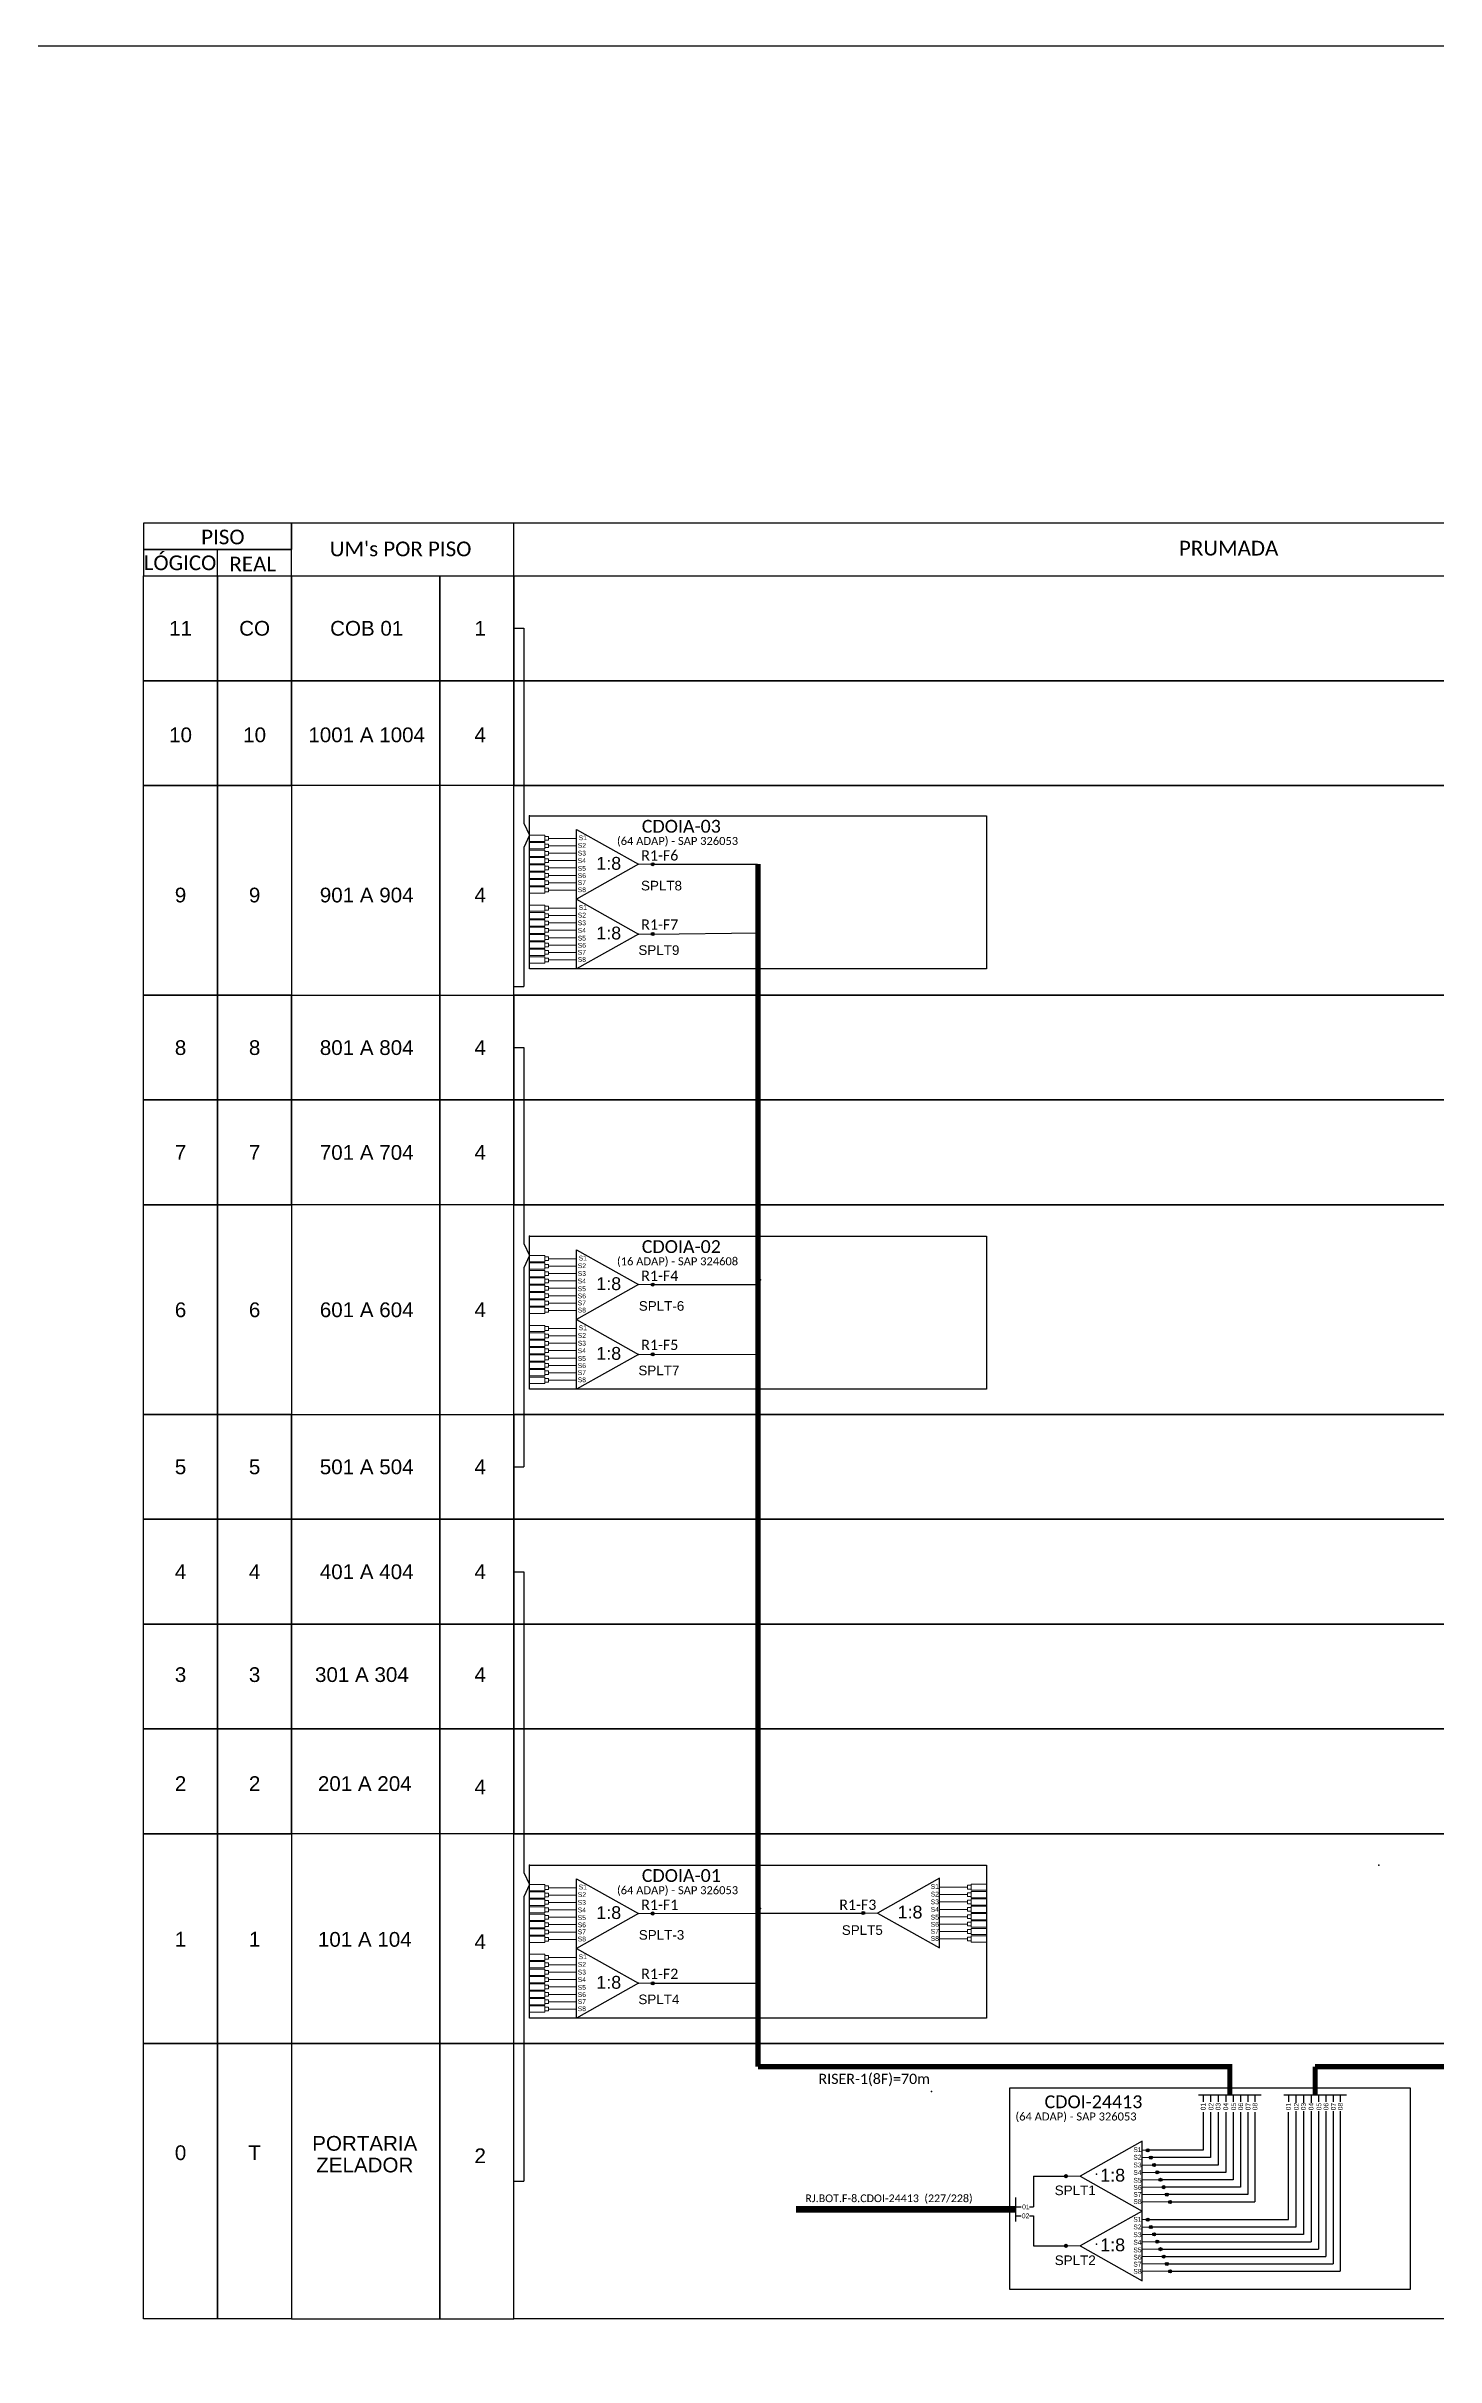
# Model space of a CAD drawing. Header units: inches. Extents: x 828 to 2588, y 223 to 817.
# Drawn here: x 2169 to 2386.1, y 455.9 to 816.8 of the extents above; entities that cross this region are included whole.
import ezdxf
from ezdxf.enums import TextEntityAlignment as Align

# ---------------------------------------------------------------- set-up
doc = ezdxf.new("R2010")
doc.units = ezdxf.units.IN
doc.header["$MEASUREMENT"] = 0
doc.styles.add('ARIAL', font='arial.ttf')
doc.styles.add('WMF-Calibri0', font='calibri.ttf')
doc.linetypes.add('RESERVA', pattern='A,0.5,-0.15,["RESERVA",Standard,S=0.18,R=0,X=0,Y=-0.1],-1.3', length=1.95)

# ---------------------------------------------------------------- blocks, each defined once
blk = doc.blocks.new('A$C415C251F')
at = {"color": 3}
blk.add_point((0, 0), dxfattribs=at)
blk = doc.blocks.new('LEG_CDOIA8_C-SPLT_ESQ')
at = {"color": 3, "extrusion": (0, 0, -1), "xscale": -1, "zscale": -1}
blk.add_blockref('A$C415C251F', (0, 0), dxfattribs=at)
at = {"color": 1, "style": 'WMF-Calibri0', "flags": 4}
blk.add_attdef('MODELO', text='', height=1.5, dxfattribs=at).set_placement((22.54, -4.54), align=Align.CENTER)
blk.add_attdef('CDO', (21.44, -2.61), '', height=2, dxfattribs=at)
at = {"style": 'ARIAL', "flags": 4}
blk.add_attdef('SPLITAGEM', text='', height=1.5, dxfattribs=at).set_placement((18.61, -12.59), align=Align.CENTER)
blk = doc.blocks.new('SPLITTER_')
blk.add_point((0, 0))
at = {"style": 'ARIAL', "flags": 4}
blk.add_attdef('SPLT', (0, -3.26), '', height=1.5, dxfattribs=at)
blk = doc.blocks.new('SPLT_1-8_SC-APC_ESQ')
at = {"color": 3, "lineweight": 0}
for points in [[(2.41, -3.02), (0, -3.02)], [(2.41, -3.02), (2.41, -4)], [(2.99, -3.51), (7.37, -3.51)], [(2.41, -4), (0, -4)], [(2.41, -4.17), (0, -4.17)], [(2.41, -5.16), (0, -5.16)], [(2.41, -5.32), (0, -5.32)], [(2.41, -6.31), (0, -6.31)], [(2.41, -6.48), (0, -6.48)], [(2.41, -4.17), (2.41, -5.16)], [(2.41, -5.32), (2.41, -6.31)], [(2.41, -6.48), (2.41, -7.46)], [(7.37, -4.66), (2.99, -4.66)], [(7.37, -5.82), (2.99, -5.82)], [(7.37, -6.97), (2.99, -6.97)], [(2.41, -7.46), (0, -7.46)], [(2.41, -7.63), (0, -7.63)], [(2.41, -8.62), (0, -8.62)], [(2.41, -8.78), (0, -8.78)], [(2.41, -9.77), (0, -9.77)], [(2.41, -9.94), (0, -9.94)], [(2.41, -7.63), (2.41, -8.62)], [(2.41, -8.78), (2.41, -9.77)], [(2.41, -9.94), (2.41, -10.92)], [(7.37, -8.12), (2.99, -8.12)], [(7.37, -9.28), (2.99, -9.28)], [(7.37, -10.43), (2.99, -10.43)], [(2.41, -10.92), (0, -10.92)], [(2.41, -11.09), (0, -11.09)], [(2.41, -12.08), (0, -12.08)], [(2.41, -11.09), (2.41, -12.08)], [(7.37, -11.58), (2.99, -11.58)]]:
    blk.add_lwpolyline(points, dxfattribs=at)
for points in [[(2.99, -3.22), (2.41, -3.22), (2.41, -3.8), (2.99, -3.8)], [(2.99, -4.38), (2.41, -4.38), (2.41, -4.95), (2.99, -4.95)], [(2.99, -5.53), (2.41, -5.53), (2.41, -6.1), (2.99, -6.1)], [(2.99, -6.68), (2.41, -6.68), (2.41, -7.26), (2.99, -7.26)], [(2.99, -7.84), (2.41, -7.84), (2.41, -8.41), (2.99, -8.41)], [(2.99, -8.99), (2.41, -8.99), (2.41, -9.56), (2.99, -9.56)], [(2.99, -10.14), (2.41, -10.14), (2.41, -10.72), (2.99, -10.72)], [(2.99, -11.3), (2.41, -11.3), (2.41, -11.87), (2.99, -11.87)]]:
    blk.add_lwpolyline(points, close=True, dxfattribs=at)
at = {"color": 1}
blk.add_lwpolyline([(7.37, -2.1), (17.04, -7.55), (7.37, -13), (7.37, -2.1)], dxfattribs=at)
at = {"color": 1, "lineweight": 0}
blk.add_lwpolyline([(17.04, -7.55), (19.26, -7.55)], dxfattribs=at)
at = {"color": 1, "style": 'ARIAL'}
for s, height, p in [('S1', 0.75, (7.7, -3.78)), ('S3', 0.75, (7.55, -6.18)), ('S4', 0.75, (7.55, -7.36)), ('S2', 0.75, (7.56, -4.97)), ('1:8', 2, (10.45, -8.4)), ('S5', 0.75, (7.55, -8.57)), ('S6', 0.75, (7.55, -9.69)), ('S7', 0.75, (7.55, -10.78)), ('S8', 0.75, (7.55, -11.9))]:
    blk.add_text(s, height=height, dxfattribs=at).set_placement(p)
blk = doc.blocks.new('LEG_CDOIA12_C-SPLT')
at = {"color": 3, "extrusion": (0, 0, -1), "xscale": -1, "zscale": -1}
blk.add_blockref('A$C415C251F', (0, 0), dxfattribs=at)
at = {"color": 1, "style": 'WMF-Calibri0', "flags": 4}
blk.add_attdef('MODELO', text='', height=1.5, dxfattribs=at).set_placement((22.54, -4.54), align=Align.CENTER)
blk.add_attdef('CDO', (21.44, -2.61), '', height=2, dxfattribs=at)
at = {"style": 'ARIAL', "flags": 4}
blk.add_attdef('SPLITAGEM', text='', height=1.5, dxfattribs=at).set_placement((18.61, -12.59), align=Align.CENTER)
blk = doc.blocks.new('SPLT_1-8_SC-APC')
at = {"color": 1}
blk.add_lwpolyline([(-7.37, -2.1), (-17.04, -7.55), (-7.37, -13), (-7.37, -2.1)], dxfattribs=at)
at = {"color": 3, "lineweight": 0}
for points in [[(-2.99, -3.51), (-7.37, -3.51)], [(-2.41, -3.02), (-2.41, -4)], [(-2.41, -3.02), (0, -3.02)], [(-7.37, -4.66), (-2.99, -4.66)], [(-7.37, -5.82), (-2.99, -5.82)], [(-7.37, -6.97), (-2.99, -6.97)], [(-2.41, -4), (0, -4)], [(-2.41, -4.17), (-2.41, -5.16)], [(-2.41, -4.17), (0, -4.17)], [(-2.41, -5.16), (0, -5.16)], [(-2.41, -5.32), (-2.41, -6.31)], [(-2.41, -5.32), (0, -5.32)], [(-2.41, -6.31), (0, -6.31)], [(-2.41, -6.48), (-2.41, -7.46)], [(-2.41, -6.48), (0, -6.48)], [(-7.37, -8.12), (-2.99, -8.12)], [(-7.37, -9.28), (-2.99, -9.28)], [(-7.37, -10.43), (-2.99, -10.43)], [(-2.41, -7.46), (0, -7.46)], [(-2.41, -7.63), (-2.41, -8.62)], [(-2.41, -7.63), (0, -7.63)], [(-2.41, -8.62), (0, -8.62)], [(-2.41, -8.78), (-2.41, -9.77)], [(-2.41, -8.78), (0, -8.78)], [(-2.41, -9.77), (0, -9.77)], [(-2.41, -9.94), (-2.41, -10.92)], [(-2.41, -9.94), (0, -9.94)], [(-7.37, -11.58), (-2.99, -11.58)], [(-2.41, -10.92), (0, -10.92)], [(-2.41, -11.09), (-2.41, -12.08)], [(-2.41, -11.09), (0, -11.09)], [(-2.41, -12.08), (0, -12.08)]]:
    blk.add_lwpolyline(points, dxfattribs=at)
for points in [[(-2.99, -3.22), (-2.41, -3.22), (-2.41, -3.8), (-2.99, -3.8)], [(-2.99, -4.38), (-2.41, -4.38), (-2.41, -4.95), (-2.99, -4.95)], [(-2.99, -5.53), (-2.41, -5.53), (-2.41, -6.1), (-2.99, -6.1)], [(-2.99, -6.68), (-2.41, -6.68), (-2.41, -7.26), (-2.99, -7.26)], [(-2.99, -7.84), (-2.41, -7.84), (-2.41, -8.41), (-2.99, -8.41)], [(-2.99, -8.99), (-2.41, -8.99), (-2.41, -9.56), (-2.99, -9.56)], [(-2.99, -10.14), (-2.41, -10.14), (-2.41, -10.72), (-2.99, -10.72)], [(-2.99, -11.3), (-2.41, -11.3), (-2.41, -11.87), (-2.99, -11.87)]]:
    blk.add_lwpolyline(points, close=True, dxfattribs=at)
at = {"color": 1, "lineweight": 0}
blk.add_lwpolyline([(-17.04, -7.55), (-19.26, -7.55)], dxfattribs=at)
at = {"color": 1, "style": 'ARIAL'}
for s, height, p in [('S1', 0.75, (-8.74, -3.78)), ('1:8', 2, (-13.91, -8.4)), ('S2', 0.75, (-8.74, -4.97)), ('S3', 0.75, (-8.74, -6.18)), ('S4', 0.75, (-8.74, -7.36)), ('S5', 0.75, (-8.74, -8.57)), ('S6', 0.75, (-8.74, -9.69)), ('S7', 0.75, (-8.74, -10.78)), ('S8', 0.75, (-8.74, -11.9))]:
    blk.add_text(s, height=height, dxfattribs=at).set_placement(p)

msp = doc.modelspace()

# ---------------------------------------------------------------- hatches: boundary and pattern name
h = msp.add_hatch(color=3)
h.dxf.hatch_style = 1
edge = h.paths.add_edge_path()
edge.add_arc((2263.71, 689.06), 0.242, 0, 360)
h = msp.add_hatch(color=3)
h.dxf.hatch_style = 1
edge = h.paths.add_edge_path()
edge.add_arc((2263.71, 678.16), 0.242, 0, 360)
h = msp.add_hatch(color=3)
h.dxf.hatch_style = 1
edge = h.paths.add_edge_path()
edge.add_arc((2263.71, 623.41), 0.242, 0, 360)
h = msp.add_hatch(color=3)
h.dxf.hatch_style = 1
edge = h.paths.add_edge_path()
edge.add_arc((2263.71, 612.51), 0.242, 0, 360)
h = msp.add_hatch(color=3)
h.dxf.hatch_style = 1
edge = h.paths.add_edge_path()
edge.add_arc((2263.71, 525.18), 0.242, 0, 360)
h = msp.add_hatch(color=3)
h.dxf.hatch_style = 1
edge = h.paths.add_edge_path()
edge.add_arc((2296.61, 525.25), 0.242, 0, 360)
h = msp.add_hatch(color=3)
h.dxf.hatch_style = 1
edge = h.paths.add_edge_path()
edge.add_arc((2263.71, 514.28), 0.242, 0, 360)
h = msp.add_hatch(color=3)
h.dxf.hatch_style = 1
edge = h.paths.add_edge_path()
edge.add_arc((2341.04, 488.2), 0.242, 0, 360)
h = msp.add_hatch(color=3)
h.dxf.hatch_style = 1
edge = h.paths.add_edge_path()
edge.add_arc((2341.54, 487.05), 0.242, 0, 360)
h = msp.add_hatch(color=3)
h.dxf.hatch_style = 1
edge = h.paths.add_edge_path()
edge.add_arc((2328.28, 484.16), 0.242, 0, 360)
h = msp.add_hatch(color=3)
h.dxf.hatch_style = 1
edge = h.paths.add_edge_path()
edge.add_arc((2342.04, 485.89), 0.242, 0, 360)
h = msp.add_hatch(color=3)
h.dxf.hatch_style = 1
edge = h.paths.add_edge_path()
edge.add_arc((2342.54, 484.74), 0.242, 0, 360)
h = msp.add_hatch(color=3)
h.dxf.hatch_style = 1
edge = h.paths.add_edge_path()
edge.add_arc((2343.04, 483.59), 0.242, 0, 360)
h = msp.add_hatch(color=3)
h.dxf.hatch_style = 1
edge = h.paths.add_edge_path()
edge.add_arc((2343.54, 482.43), 0.242, 0, 360)
h = msp.add_hatch(color=3)
h.dxf.hatch_style = 1
edge = h.paths.add_edge_path()
edge.add_arc((2344.04, 481.28), 0.242, 0, 360)
h = msp.add_hatch(color=3)
h.dxf.hatch_style = 1
edge = h.paths.add_edge_path()
edge.add_arc((2344.54, 480.13), 0.242, 0, 360)
h = msp.add_hatch(color=3)
h.dxf.hatch_style = 1
edge = h.paths.add_edge_path()
edge.add_arc((2341.04, 477.37), 0.242, 0, 360)
h = msp.add_hatch(color=3)
h.dxf.hatch_style = 1
edge = h.paths.add_edge_path()
edge.add_arc((2341.54, 476.21), 0.242, 0, 360)
h = msp.add_hatch(color=3)
h.dxf.hatch_style = 1
edge = h.paths.add_edge_path()
edge.add_arc((2328.28, 473.27), 0.242, 0, 360)
h = msp.add_hatch(color=3)
h.dxf.hatch_style = 1
edge = h.paths.add_edge_path()
edge.add_arc((2342.04, 475.06), 0.242, 0, 360)
h = msp.add_hatch(color=3)
h.dxf.hatch_style = 1
edge = h.paths.add_edge_path()
edge.add_arc((2342.54, 473.91), 0.242, 0, 360)
h = msp.add_hatch(color=3)
h.dxf.hatch_style = 1
edge = h.paths.add_edge_path()
edge.add_arc((2343.04, 472.75), 0.242, 0, 360)
h = msp.add_hatch(color=3)
h.dxf.hatch_style = 1
edge = h.paths.add_edge_path()
edge.add_arc((2343.54, 471.6), 0.242, 0, 360)
h = msp.add_hatch(color=3)
h.dxf.hatch_style = 1
edge = h.paths.add_edge_path()
edge.add_arc((2344.04, 470.45), 0.242, 0, 360)
h = msp.add_hatch(color=3)
h.dxf.hatch_style = 1
edge = h.paths.add_edge_path()
edge.add_arc((2344.54, 469.3), 0.242, 0, 360)

# ---------------------------------------------------------------- linework, layer by layer
for p, q in [((2242.02, 570.38), (2463.91, 570.38)), ((2242.02, 554.01), (2242.02, 570.38)), ((2242.02, 554.01), (2463.91, 554.01)), ((2463.91, 554.01), (2242.02, 554.01)), ((2463.91, 504.89), (2242.02, 504.89))]:
    msp.add_line(p, q)
for points in [[(1749.68, 222.82), (2588.24, 222.82), (2588.24, 816.82), (1749.68, 816.82), (1749.68, 222.82)], [(2207.3, 734.1), (2498.63, 734.1), (2498.63, 742.32), (2207.3, 742.32), (2207.3, 742.32), (2207.3, 738.21)], [(2242.02, 734.1), (2242.02, 742.32)], [(2242.02, 734.1), (2242.02, 742.32)], [(2195.73, 734.1), (2195.73, 738.21)], [(2195.73, 734.1), (2195.73, 738.21)]]:
    msp.add_lwpolyline(points)
for points in [[(2184.16, 738.21), (2207.3, 738.21), (2207.3, 742.32), (2184.16, 742.32)], [(2184.16, 738.21), (2207.3, 738.21), (2207.3, 742.32), (2184.16, 742.32)], [(2184.16, 734.1), (2207.3, 734.1), (2207.3, 738.21), (2184.16, 738.21)], [(2184.16, 734.1), (2207.3, 734.1), (2207.3, 738.21), (2184.16, 738.21)], [(2184.16, 734.1), (2195.73, 734.1), (2195.73, 717.72), (2184.16, 717.72)], [(2195.73, 734.1), (2207.3, 734.1), (2207.3, 717.72), (2195.73, 717.72)], [(2207.3, 734.1), (2230.45, 734.1), (2230.45, 717.72), (2207.3, 717.72)], [(2230.45, 734.1), (2242.02, 734.1), (2242.02, 717.72), (2230.45, 717.72)], [(2230.45, 734.1), (2242.02, 734.1), (2242.02, 717.72), (2230.45, 717.72)], [(2242.02, 734.1), (2463.91, 734.1), (2463.91, 717.72), (2242.02, 717.72)], [(2184.16, 717.72), (2195.73, 717.72), (2195.73, 701.35), (2184.16, 701.35)], [(2195.73, 717.72), (2207.3, 717.72), (2207.3, 701.35), (2195.73, 701.35)], [(2207.3, 717.72), (2230.45, 717.72), (2230.45, 701.35), (2207.3, 701.35)], [(2230.45, 717.72), (2242.02, 717.72), (2242.02, 701.35), (2230.45, 701.35)], [(2230.45, 717.72), (2242.02, 717.72), (2242.02, 701.35), (2230.45, 701.35)], [(2242.02, 717.72), (2463.91, 717.72), (2463.91, 701.35), (2242.02, 701.35)], [(2184.16, 701.35), (2195.73, 701.35), (2195.73, 668.61), (2184.16, 668.61)], [(2195.73, 701.35), (2207.3, 701.35), (2207.3, 668.61), (2195.73, 668.61)], [(2230.45, 701.35), (2207.3, 701.35), (2207.3, 668.61), (2230.45, 668.61)], [(2242.02, 701.35), (2230.45, 701.35), (2230.45, 668.61), (2242.02, 668.61)], [(2242.02, 701.35), (2230.45, 701.35), (2230.45, 668.61), (2242.02, 668.61)], [(2242.02, 701.35), (2463.91, 701.35), (2463.91, 668.61), (2242.02, 668.61)], [(2184.16, 668.61), (2195.73, 668.61), (2195.73, 652.24), (2184.16, 652.24)], [(2195.73, 668.61), (2207.3, 668.61), (2207.3, 652.24), (2195.73, 652.24)], [(2207.3, 668.61), (2230.45, 668.61), (2230.45, 652.24), (2207.3, 652.24)], [(2230.45, 668.61), (2242.02, 668.61), (2242.02, 652.24), (2230.45, 652.24)], [(2230.45, 668.61), (2242.02, 668.61), (2242.02, 652.24), (2230.45, 652.24)], [(2242.02, 668.61), (2463.91, 668.61), (2463.91, 652.24), (2242.02, 652.24)], [(2184.16, 652.24), (2195.73, 652.24), (2195.73, 635.87), (2184.16, 635.87)], [(2195.73, 652.24), (2207.3, 652.24), (2207.3, 635.87), (2195.73, 635.87)], [(2207.3, 652.24), (2230.45, 652.24), (2230.45, 635.87), (2207.3, 635.87)], [(2230.45, 652.24), (2242.02, 652.24), (2242.02, 635.87), (2230.45, 635.87)], [(2230.45, 652.24), (2242.02, 652.24), (2242.02, 635.87), (2230.45, 635.87)], [(2242.02, 652.24), (2463.91, 652.24), (2463.91, 635.87), (2242.02, 635.87)], [(2184.16, 635.87), (2195.73, 635.87), (2195.73, 603.12), (2184.16, 603.12)], [(2195.73, 635.87), (2207.3, 635.87), (2207.3, 603.12), (2195.73, 603.12)], [(2230.45, 635.87), (2207.3, 635.87), (2207.3, 603.12), (2230.45, 603.12)], [(2242.02, 635.87), (2230.45, 635.87), (2230.45, 603.12), (2242.02, 603.12)], [(2242.02, 635.87), (2230.45, 635.87), (2230.45, 603.12), (2242.02, 603.12)], [(2242.02, 635.87), (2463.91, 635.87), (2463.91, 603.12), (2242.02, 603.12)], [(2184.16, 603.12), (2195.73, 603.12), (2195.73, 586.75), (2184.16, 586.75)], [(2195.73, 603.12), (2207.3, 603.12), (2207.3, 586.75), (2195.73, 586.75)], [(2207.3, 603.12), (2230.45, 603.12), (2230.45, 586.75), (2207.3, 586.75)], [(2230.45, 603.12), (2242.02, 603.12), (2242.02, 586.75), (2230.45, 586.75)], [(2230.45, 603.12), (2242.02, 603.12), (2242.02, 586.75), (2230.45, 586.75)], [(2242.02, 603.12), (2463.91, 603.12), (2463.91, 586.75), (2242.02, 586.75)], [(2184.16, 586.75), (2195.73, 586.75), (2195.73, 570.38), (2184.16, 570.38)], [(2195.73, 586.75), (2207.3, 586.75), (2207.3, 570.38), (2195.73, 570.38)], [(2207.3, 586.75), (2230.45, 586.75), (2230.45, 570.38), (2207.3, 570.38)], [(2230.45, 586.75), (2242.02, 586.75), (2242.02, 570.38), (2230.45, 570.38)], [(2230.45, 586.75), (2242.02, 586.75), (2242.02, 570.38), (2230.45, 570.38)], [(2242.02, 586.75), (2463.91, 586.75), (2463.91, 570.38), (2242.02, 570.38)], [(2184.16, 570.38), (2195.73, 570.38), (2195.73, 554.01), (2184.16, 554.01)], [(2195.73, 570.38), (2207.3, 570.38), (2207.3, 554.01), (2195.73, 554.01)], [(2207.3, 570.38), (2230.45, 570.38), (2230.45, 554.01), (2207.3, 554.01)], [(2230.45, 570.38), (2242.02, 570.38), (2242.02, 554.01), (2230.45, 554.01)], [(2230.45, 570.38), (2242.02, 570.38), (2242.02, 554.01), (2230.45, 554.01)], [(2184.16, 554.01), (2195.73, 554.01), (2195.73, 537.63), (2184.16, 537.63)], [(2195.73, 554.01), (2207.3, 554.01), (2207.3, 537.63), (2195.73, 537.63)], [(2207.3, 554.01), (2230.45, 554.01), (2230.45, 537.63), (2207.3, 537.63)], [(2230.45, 554.01), (2242.02, 554.01), (2242.02, 537.63), (2230.45, 537.63)], [(2242.02, 554.01), (2463.91, 554.01), (2463.91, 537.63), (2242.02, 537.63)], [(2184.16, 537.63), (2195.73, 537.63), (2195.73, 504.89), (2184.16, 504.89)], [(2195.73, 537.63), (2207.3, 537.63), (2207.3, 504.89), (2195.73, 504.89)], [(2230.45, 537.63), (2207.3, 537.63), (2207.3, 504.89), (2230.45, 504.89)], [(2242.02, 537.63), (2230.45, 537.63), (2230.45, 504.89), (2242.02, 504.89)], [(2242.02, 537.63), (2230.45, 537.63), (2230.45, 504.89), (2242.02, 504.89)], [(2242.02, 537.63), (2463.91, 537.63), (2463.91, 504.89), (2242.02, 504.89)], [(2184.16, 504.89), (2195.73, 504.89), (2195.73, 461.88), (2184.16, 461.88)], [(2195.73, 504.89), (2207.3, 504.89), (2207.3, 461.88), (2195.73, 461.88)], [(2230.45, 504.89), (2207.3, 504.89), (2207.3, 461.88), (2230.45, 461.88)], [(2242.02, 504.89), (2230.45, 504.89), (2230.45, 461.88), (2242.02, 461.88)], [(2242.02, 504.89), (2230.45, 504.89), (2230.45, 461.88), (2242.02, 461.88)], [(2242.02, 504.89), (2463.91, 504.89), (2463.91, 461.88), (2242.02, 461.88)]]:
    msp.add_lwpolyline(points, close=True)
at = {"color": 3}
for points in [[(2242.02, 725.91), (2243.57, 725.91)], [(2243.57, 725.91), (2243.57, 695.48)], [(2243.57, 695.48), (2244.45, 693.59), (2243.57, 691.67)], [(2243.57, 691.67), (2243.57, 669.98)], [(2242.02, 669.98), (2243.57, 669.98)], [(2242.02, 660.42), (2243.57, 660.42)], [(2243.57, 660.42), (2243.57, 629.83)], [(2243.57, 629.83), (2244.45, 627.94), (2243.57, 626.02)], [(2243.57, 626.02), (2243.57, 594.94)], [(2242.02, 594.94), (2243.57, 594.94)], [(2242.02, 578.56), (2243.57, 578.56), (2243.57, 531.59)], [(2243.57, 531.59), (2244.45, 529.7), (2243.57, 527.79)], [(2243.57, 527.79), (2243.57, 483.39)], [(2323.22, 484.16), (2323.22, 479.34)], [(2323.22, 484.16), (2328.28, 484.16)], [(2242.02, 483.39), (2243.57, 483.39)], [(2320.39, 479.34), (2321.28, 479.34)], [(2322.59, 479.34), (2323.22, 479.34)]]:
    msp.add_lwpolyline(points, dxfattribs=at)
at = {"color": 1}
for points in [[(2244.45, 696.6), (2315.88, 696.6), (2315.88, 672.71), (2244.45, 672.71)], [(2244.45, 630.95), (2315.88, 630.95), (2315.88, 607.06), (2244.45, 607.06)], [(2244.45, 532.72), (2315.88, 532.72), (2315.88, 508.83), (2244.45, 508.83)], [(2319.53, 497.95), (2382.04, 497.95), (2382.04, 466.46), (2319.53, 466.46)]]:
    msp.add_lwpolyline(points, close=True, dxfattribs=at)
for points in [[(2297.58, 672.71), (2297.58, 672.71), (2297.58, 672.71), (2244.45, 672.71), (2244.45, 695.5), (2244.45, 695.5)], [(2297.58, 607.06), (2297.58, 607.06), (2297.58, 607.06), (2244.45, 607.06), (2244.45, 629.85), (2244.45, 629.85)], [(2297.58, 508.83), (2297.58, 508.83), (2297.58, 508.83), (2244.45, 508.83), (2244.45, 531.62), (2244.45, 531.62)], [(2340.17, 489.61), (2330.5, 484.16), (2340.17, 478.71), (2340.17, 489.61)], [(2320.39, 480.8), (2320.39, 477.05)], [(2340.17, 478.71), (2330.5, 473.27), (2340.17, 467.82), (2340.17, 478.71)]]:
    msp.add_lwpolyline(points, dxfattribs=at)
at = {"color": 5, "const_width": 0.8}
for points in [[(2280.16, 501.26), (2280.16, 689.09)], [(2353.86, 496.86), (2353.86, 501.26), (2280.16, 501.26)]]:
    msp.add_lwpolyline(points, dxfattribs=at)
at = {"color": 5}
for points in [[(2263.71, 689.06), (2280.09, 689.09)], [(2263.71, 678.16), (2280.16, 678.35)], [(2263.71, 623.41), (2280.09, 623.44)], [(2263.71, 612.51), (2280.16, 612.55)], [(2263.71, 525.18), (2280.09, 525.21)], [(2280.16, 525.21), (2296.61, 525.25)], [(2263.71, 514.28), (2280.16, 514.32)], [(2348.97, 496.86), (2358.75, 496.86)], [(2349.72, 496.86), (2349.72, 495.77)], [(2350.88, 496.86), (2350.88, 495.77)], [(2352.03, 496.86), (2352.03, 495.77)], [(2353.24, 496.86), (2353.24, 495.77)], [(2354.4, 496.86), (2354.4, 495.77)], [(2355.56, 496.86), (2355.56, 495.77)], [(2356.71, 496.86), (2356.71, 495.77)], [(2349.72, 494.14), (2349.72, 488.2), (2341.04, 488.2)], [(2350.88, 494.14), (2350.88, 487.05), (2341.54, 487.05)], [(2352.03, 494.14), (2352.03, 485.89), (2342.04, 485.89)], [(2353.24, 494.14), (2353.24, 484.74), (2342.54, 484.74)], [(2354.4, 494.14), (2354.4, 483.59), (2343.04, 483.59)], [(2355.56, 494.14), (2355.56, 482.43), (2343.54, 482.43)], [(2356.71, 494.14), (2356.71, 481.28), (2344.04, 481.28)]]:
    msp.add_lwpolyline(points, dxfattribs=at)
at = {"color": 6, "const_width": 0.8}
for points in [[(2367.19, 496.86), (2367.19, 501.26)], [(2367.19, 501.26), (2425.77, 501.26)]]:
    msp.add_lwpolyline(points, dxfattribs=at)
at = {"color": 8, "linetype": 'RESERVA', "ltscale": 4}
for points in [[(2357.78, 496.86), (2357.78, 496.86), (2357.78, 495.77)], [(2371.11, 496.86), (2371.11, 496.86), (2371.11, 495.74)], [(2357.78, 494.14), (2357.78, 480.13)], [(2371.11, 494.29), (2371.11, 469.3)], [(2344.54, 480.13), (2357.78, 480.13)], [(2344.54, 469.3), (2371.11, 469.3)]]:
    msp.add_lwpolyline(points, dxfattribs=at)
at = {"color": 6}
for points in [[(2362.3, 496.86), (2372.08, 496.86)], [(2363.05, 496.86), (2363.05, 495.77)], [(2364.21, 496.86), (2364.21, 495.6)], [(2365.36, 496.86), (2365.36, 495.6)], [(2366.57, 496.86), (2366.57, 495.6)], [(2367.73, 496.86), (2367.73, 495.74)], [(2368.89, 496.86), (2368.89, 495.74)], [(2370.04, 496.86), (2370.04, 495.74)], [(2341.04, 477.37), (2363.05, 477.37), (2363.05, 494.13)], [(2364.21, 494.29), (2364.21, 476.21), (2341.54, 476.21)], [(2365.36, 494.29), (2365.36, 475.06), (2342.04, 475.06)], [(2366.57, 494.29), (2366.57, 473.91)], [(2367.73, 494.29), (2367.73, 472.75)], [(2368.89, 494.29), (2368.89, 471.6)], [(2370.04, 494.29), (2370.04, 470.45)], [(2342.54, 473.91), (2366.57, 473.91)], [(2343.04, 472.75), (2367.73, 472.75)], [(2343.54, 471.6), (2368.89, 471.6)], [(2344.04, 470.45), (2370.04, 470.45)]]:
    msp.add_lwpolyline(points, dxfattribs=at)
at = {"color": 7, "lineweight": 0}
for points in [[(2341.04, 488.2), (2340.17, 488.2)], [(2340.17, 487.05), (2341.54, 487.05)], [(2340.17, 485.89), (2342.04, 485.89)], [(2340.17, 484.74), (2342.54, 484.74)], [(2340.17, 483.59), (2343.04, 483.59)], [(2340.17, 482.43), (2343.54, 482.43)], [(2340.17, 481.28), (2344.04, 481.28)], [(2340.17, 480.13), (2344.54, 480.13)], [(2341.04, 477.37), (2340.17, 477.37)], [(2340.17, 476.21), (2341.54, 476.21)], [(2340.17, 475.06), (2342.04, 475.06)], [(2340.17, 473.91), (2342.54, 473.91)], [(2340.17, 472.75), (2343.04, 472.75)], [(2340.17, 471.6), (2343.54, 471.6)], [(2340.17, 470.45), (2344.04, 470.45)], [(2340.17, 469.3), (2344.54, 469.3)]]:
    msp.add_lwpolyline(points, dxfattribs=at)
at = {"color": 1, "lineweight": 0}
for points in [[(2330.5, 484.16), (2328.28, 484.16)], [(2330.5, 473.27), (2328.28, 473.27)]]:
    msp.add_lwpolyline(points, dxfattribs=at)
at = {"color": 1, "const_width": 1}
msp.add_lwpolyline([(2286.08, 478.97), (2320.4, 478.97)], dxfattribs=at)
at = {"color": 2}
for points in [[(2320.39, 477.96), (2321.28, 477.96)], [(2322.59, 477.96), (2323.22, 477.96)], [(2323.22, 477.96), (2323.22, 473.27)], [(2323.22, 473.27), (2328.28, 473.27), (2328.28, 473.27)]]:
    msp.add_lwpolyline(points, dxfattribs=at)
at = {"color": 3}
for centre in [(2263.71, 689.06), (2263.71, 678.16), (2263.71, 623.41), (2263.71, 612.51), (2263.71, 525.18), (2296.61, 525.25), (2263.71, 514.28), (2341.04, 488.2), (2341.54, 487.05), (2328.28, 484.16), (2342.04, 485.89), (2342.54, 484.74), (2343.04, 483.59), (2343.54, 482.43), (2344.04, 481.28), (2344.54, 480.13), (2341.04, 477.37), (2341.54, 476.21), (2328.28, 473.27), (2342.04, 475.06), (2342.54, 473.91), (2343.04, 472.75), (2343.54, 471.6), (2344.04, 470.45), (2344.54, 469.3)]:
    msp.add_circle(centre, 0.242, dxfattribs=at)
for p in [(2280.54, 624.17), (2280.54, 525.94)]:
    msp.add_point(p)

# ---------------------------------------------------------------- block references
ref = msp.add_blockref('LEG_CDOIA12_C-SPLT', (2244.45, 696.6))
ref.add_attrib('CDO', 'CDOIA-03', (2262.01, 693.99), dxfattribs={"color": 1, "height": 2, "style": 'WMF-Calibri0'})
ref.add_attrib('MODELO', '(64 ADAP) - SAP 326053', dxfattribs={"color": 1, "height": 1.25, "style": 'WMF-Calibri0'}).set_placement((2267.59, 692.07), align=Align.CENTER)
ref.add_attrib('SPLITAGEM', 'SPLT8', dxfattribs={"height": 1.5, "style": 'ARIAL'}).set_placement((2265.09, 684.97), align=Align.CENTER)
for p in [(2244.45, 696.6), (2244.45, 685.71), (2244.45, 630.95), (2244.45, 620.06), (2244.45, 532.72), (2244.45, 521.83)]:
    msp.add_blockref('SPLT_1-8_SC-APC_ESQ', p)
ref = msp.add_blockref('SPLITTER_', (2261.48, 678.16))
ref.add_attrib('SPLT', 'SPLT9', (2261.48, 674.9), dxfattribs={"height": 1.5, "style": 'ARIAL'})
ref = msp.add_blockref('LEG_CDOIA12_C-SPLT', (2244.45, 630.95))
ref.add_attrib('CDO', 'CDOIA-02', (2262.01, 628.34), dxfattribs={"color": 1, "height": 2, "style": 'WMF-Calibri0'})
ref.add_attrib('MODELO', '(16 ADAP) - SAP 324608', dxfattribs={"color": 1, "height": 1.25, "style": 'WMF-Calibri0'}).set_placement((2267.59, 626.42), align=Align.CENTER)
ref.add_attrib('SPLITAGEM', 'SPLT-6', dxfattribs={"height": 1.5, "style": 'ARIAL'}).set_placement((2265.09, 619.32), align=Align.CENTER)
ref = msp.add_blockref('SPLITTER_', (2261.48, 612.51))
ref.add_attrib('SPLT', 'SPLT7', (2261.48, 609.25), dxfattribs={"height": 1.5, "style": 'ARIAL'})
ref = msp.add_blockref('LEG_CDOIA12_C-SPLT', (2244.45, 532.72))
ref.add_attrib('CDO', 'CDOIA-01', (2262.01, 530.11), dxfattribs={"color": 1, "height": 2, "style": 'WMF-Calibri0'})
ref.add_attrib('MODELO', '(64 ADAP) - SAP 326053', dxfattribs={"color": 1, "height": 1.25, "style": 'WMF-Calibri0'}).set_placement((2267.59, 528.19), align=Align.CENTER)
ref.add_attrib('SPLITAGEM', 'SPLT-3', dxfattribs={"height": 1.5, "style": 'ARIAL'}).set_placement((2265.09, 521.09), align=Align.CENTER)
msp.add_blockref('SPLT_1-8_SC-APC', (2315.88, 532.8), dxfattribs=at)
at = {"color": 3, "extrusion": (0, 0, -1), "xscale": -1, "zscale": -1}
msp.add_blockref('A$C415C251F', (-2377.13, 532.72), dxfattribs=at)
ref = msp.add_blockref('SPLITTER_', (2261.48, 514.28))
ref.add_attrib('SPLT', 'SPLT4', (2261.48, 511.02), dxfattribs={"height": 1.5, "style": 'ARIAL'})
at = {"color": 6}
ref = msp.add_blockref('LEG_CDOIA8_C-SPLT_ESQ', (2307.29, 497.38), dxfattribs=at)
ref.add_attrib('CDO', 'CDOI-24413', (2324.93, 494.77), dxfattribs={"color": 1, "height": 2, "style": 'WMF-Calibri0'})
ref.add_attrib('MODELO', '(64 ADAP) - SAP 326053', dxfattribs={"color": 1, "height": 1.25, "style": 'WMF-Calibri0'}).set_placement((2329.84, 492.85), align=Align.CENTER)
ref = msp.add_blockref('SPLITTER_', (2333.05, 484.46), dxfattribs=dict(xscale=-1))
ref.add_attrib('SPLT', 'SPLT1', (2326.52, 481.19), dxfattribs={"height": 1.5, "style": 'ARIAL'})
ref = msp.add_blockref('SPLITTER_', (2333.05, 473.53), dxfattribs=dict(xscale=-1))
ref.add_attrib('SPLT', 'SPLT2', (2326.52, 470.27), dxfattribs={"height": 1.5, "style": 'ARIAL'})

# ---------------------------------------------------------------- texts
at = {"style": 'WMF-Calibri0'}
for s, p in [('     PISO', (2189.12, 739.02)), ('     PISO', (2189.12, 739.02)), ('  LÓGICO', (2182.58, 734.99)), ('  LÓGICO', (2182.58, 734.99)), ('    REAL', (2194.34, 734.79)), ("UM's POR PISO", (2213.26, 737.16)), ("UM's POR PISO", (2213.26, 737.16)), ('PRUMADA', (2345.93, 737.28))]:
    msp.add_text(s, height=2.3, dxfattribs=at).set_placement(p)
at = {"style": 'ARIAL'}
for s, height, p in [('11', 2.3, (2189.95, 725.91)), ('CO', 2.3, (2201.52, 725.91)), ('COB 01', 2.3, (2219.03, 725.91)), ('1', 2.3, (2236.76, 725.91)), ('10', 2.3, (2189.95, 709.27)), ('10', 2.3, (2201.52, 709.27)), ('1001 A 1004', 2.3, (2219.03, 709.27)), ('4', 2.3, (2236.76, 709.27)), ('9', 2.3, (2189.95, 684.25)), ('9', 2.3, (2201.52, 684.25)), ('901 A 904', 2.3, (2219.03, 684.25)), ('4', 2.3, (2236.76, 684.25)), ('8', 2.3, (2189.95, 660.42)), ('8', 2.3, (2201.52, 660.42)), ('801 A 804', 2.3, (2219.03, 660.42)), ('4', 2.3, (2236.76, 660.42)), ('7', 2.3, (2189.95, 644.05)), ('7', 2.3, (2201.52, 644.05)), ('701 A 704', 2.3, (2219.03, 644.05)), ('4', 2.3, (2236.76, 644.05)), ('6', 2.3, (2189.95, 619.47)), ('6', 2.3, (2201.52, 619.47)), ('601 A 604', 2.3, (2219.03, 619.47)), ('4', 2.3, (2236.76, 619.47)), ('5', 2.3, (2189.95, 594.94)), ('5', 2.3, (2201.52, 594.94)), ('501 A 504', 2.3, (2219.03, 594.94)), ('4', 2.3, (2236.76, 594.94)), ('4', 2.3, (2189.95, 578.56)), ('4', 2.3, (2201.52, 578.56)), ('401 A 404', 2.3, (2219.03, 578.56)), ('4', 2.3, (2236.76, 578.56)), ('3', 2.3, (2189.95, 562.49)), ('3', 2.3, (2201.52, 562.49)), ('301 A 304', 2.3, (2218.28, 562.49)), ('4', 2.3, (2236.76, 562.49)), ('2', 2.3, (2189.95, 545.47)), ('2', 2.3, (2201.52, 545.47)), ('201 A 204', 2.3, (2218.73, 545.47)), ('4', 2.3, (2236.76, 544.93)), ('1', 2.3, (2189.95, 521.17)), ('1', 2.3, (2201.52, 521.17)), ('101 A 104', 2.3, (2218.73, 521.14)), ('4', 2.3, (2236.76, 520.77)), ('0', 2.3, (2189.95, 487.82)), ('T', 2.3, (2201.52, 487.82)), ('PORTARIA', 2.3, (2218.73, 489.28)), ('2', 2.3, (2236.76, 487.34)), ('ZELADOR', 2.3, (2218.73, 485.9)), ('02', 0.75, (2321.97, 477.96)), ('01', 0.75, (2322.01, 479.35))]:
    msp.add_text(s, height=height, dxfattribs=at).set_placement(p, align=Align.MIDDLE_CENTER)
at = {"color": 5, "style": 'WMF-Calibri0'}
for s, p in [('R1-F6', (2261.92, 689.64)), ('R1-F7', (2261.92, 678.84)), ('R1-F4', (2261.92, 623.99)), ('R1-F5', (2261.92, 613.19)), ('R1-F1', (2261.92, 525.75)), ('R1-F3', (2292.86, 525.75)), ('R1-F2', (2261.92, 514.96)), ('RISER-1(8F)=70m', (2289.61, 498.55))]:
    msp.add_text(s, height=1.6, dxfattribs=at).set_placement(p)
at = {"style": 'ARIAL'}
msp.add_text('SPLT5', height=1.5, dxfattribs=at).set_placement((2296.46, 521.84), align=Align.CENTER)
for s, p in [('01', (2349.71, 495.02)), ('02', (2350.94, 495.02)), ('03', (2352.04, 495.02)), ('04', (2353.24, 495.02)), ('05', (2354.47, 495.02)), ('06', (2355.57, 495.02)), ('07', (2356.73, 495.02)), ('08', (2357.81, 495.02)), ('01', (2363.02, 495.02)), ('02', (2364.27, 495.02)), ('03', (2365.37, 495.02)), ('04', (2366.57, 495.02)), ('05', (2367.8, 495.02)), ('06', (2368.9, 495.02)), ('07', (2370.06, 495.02)), ('08', (2371.14, 495.02))]:
    msp.add_text(s, height=0.75, rotation=90, dxfattribs=at).set_placement(p, align=Align.MIDDLE_CENTER)
at = {"color": 1}
for s, height, style, p in [('S1', 0.75, 'ARIAL', (2338.8, 487.93)), ('S2', 0.75, 'ARIAL', (2338.8, 486.74)), ('1:8', 2, 'ARIAL', (2333.63, 483.31)), ('S3', 0.75, 'ARIAL', (2338.8, 485.53)), ('S4', 0.75, 'ARIAL', (2338.8, 484.35)), ('S5', 0.75, 'ARIAL', (2338.8, 483.14)), ('RJ.BOT.F-8.CDOI-24413  (227/228)', 1.2, 'WMF-Calibri0', (2287.56, 480.1)), ('S6', 0.75, 'ARIAL', (2338.8, 482.02)), ('S7', 0.75, 'ARIAL', (2338.8, 480.92)), ('S8', 0.75, 'ARIAL', (2338.8, 479.81)), ('S1', 0.75, 'ARIAL', (2338.8, 477.03)), ('S2', 0.75, 'ARIAL', (2338.8, 475.85)), ('1:8', 2, 'ARIAL', (2333.63, 472.42)), ('S3', 0.75, 'ARIAL', (2338.8, 474.63)), ('S4', 0.75, 'ARIAL', (2338.8, 473.46)), ('S5', 0.75, 'ARIAL', (2338.8, 472.25)), ('S6', 0.75, 'ARIAL', (2338.8, 471.13)), ('S7', 0.75, 'ARIAL', (2338.8, 470.03)), ('S8', 0.75, 'ARIAL', (2338.8, 468.91))]:
    msp.add_text(s, height=height, dxfattribs=dict(at, style=style)).set_placement(p)

doc.saveas('drawing.dxf')
